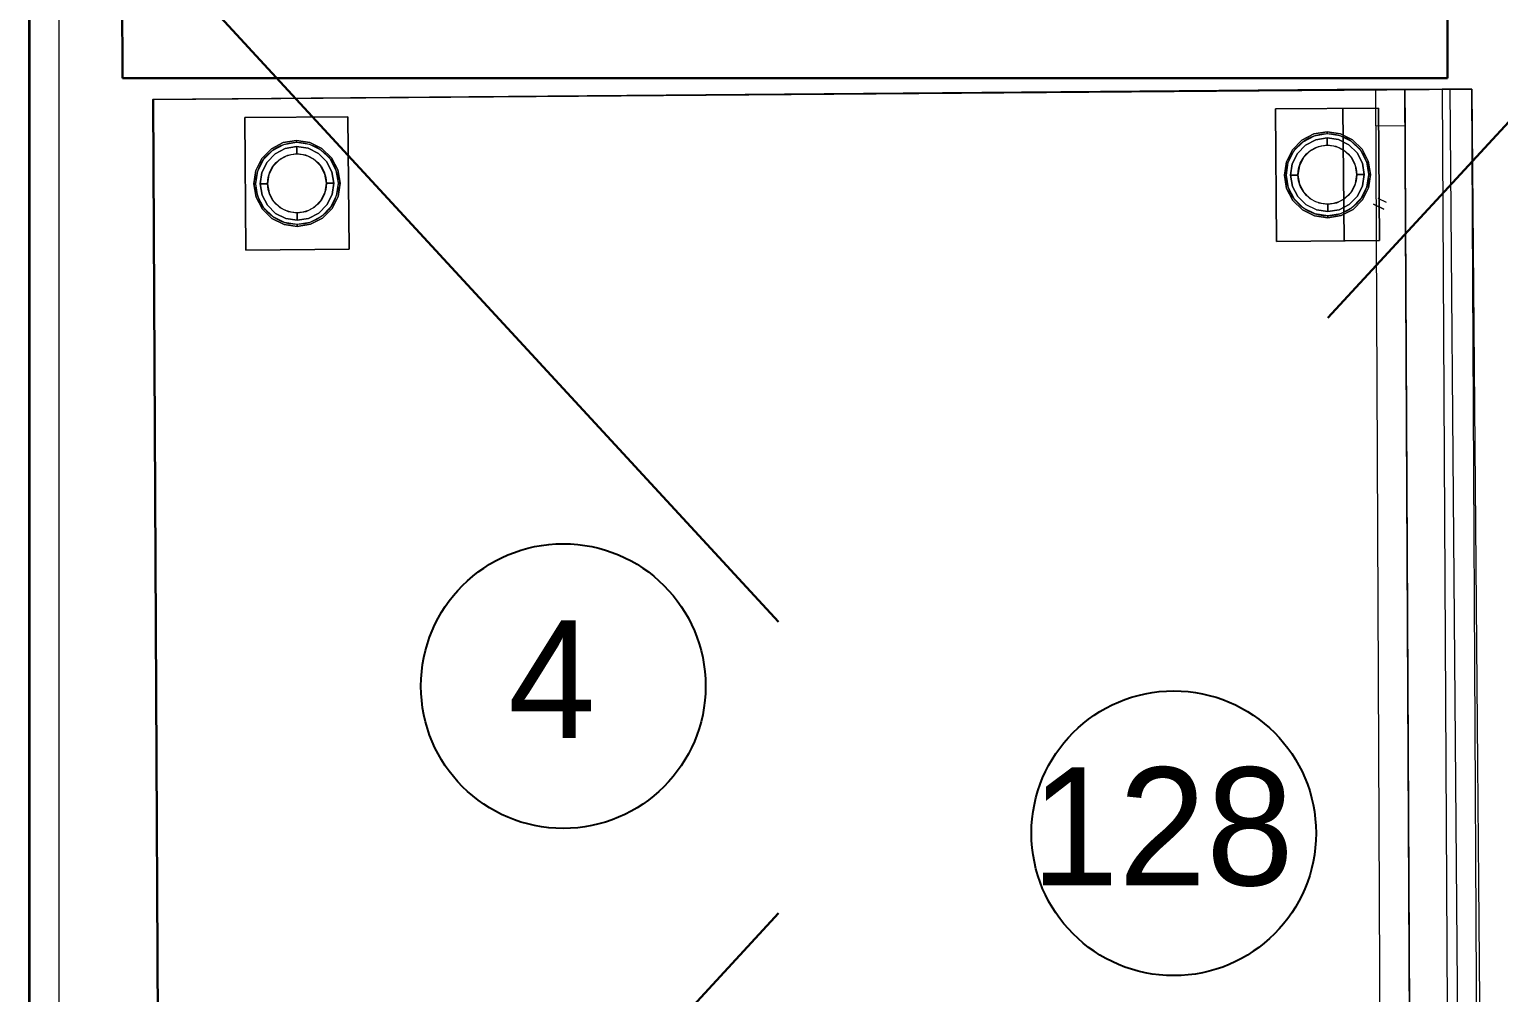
# Model space of a CAD drawing. Header units: millimetres. Extents: x -34838 to 729576, y -214038 to 121482.
# Drawn here: x 608970 to 609968, y -53577 to -52923 of the extents above; entities that cross this region are included whole.
import ezdxf

# ---------------------------------------------------------------- set-up
doc = ezdxf.new("R2010")
doc.units = ezdxf.units.MM
doc.header["$MEASUREMENT"] = 0
doc.linetypes.add('ШТРИХОВА 1_2', pattern=[1300, 750, -550])
for name, color, linetype, lineweight in [('S-Prof__Вентиляція', 106, 'Continuous', 30), ('S-Prof__Обладнання__Обладнання з нержавіючої сталі', 191, 'Continuous', 30), ('S-Prof__Обладнання__Теплове обладнання', 51, 'Continuous', 13), ('АБ _ 0 _ СТІНИ _ ЗОВНІШНІ .3D_Ном._пера__27', 7, 'Continuous', 35), ('АП _ ТЕП _ ЗОНИ ПРИМІЩЕНЬ .3D_Ном._пера__122', 255, 'Continuous', 0)]:
    doc.layers.add(name, color=color, linetype=linetype, lineweight=lineweight)

msp = doc.modelspace()

# ---------------------------------------------------------------- linework, layer by layer
at = {"color": 6}
msp.add_circle((609332.53, -53369.23), 96.64, dxfattribs=at)
at = {"color": 3}
msp.add_circle((609747.14, -53469.13), 96.64, dxfattribs=at)
msp.add_3dface([(609059.27, -53999.28, 1365), (609054.01, -52971.14, 1215), (609054.01, -52971.14, -565), (609059.27, -53999.28, -415)])
at = {"layer": 'S-Prof__Вентиляція', "color": 3, "linetype": 'ШТРИХОВА 1_2'}
for p, q in [((608969.96, -54074.5), (608969.96, -52774.5)), ((608969.96, -54074.5), (610169.96, -52774.5)), ((608969.96, -52774.5), (610169.96, -54074.5))]:
    msp.add_line(p, q, dxfattribs=at)
at = {"layer": 'S-Prof__Обладнання__Обладнання з нержавіючої сталі', "color": 1}
for p, q in [((609033.09, -52956.52, -565), (609029.96, -51285.2)), ((609929.96, -51285.2), (609933.09, -52956.52, -565)), ((609933.09, -52956.52, -565), (609033.09, -52956.52, -565))]:
    msp.add_line(p, q, dxfattribs=at)
at = {"layer": 'S-Prof__Обладнання__Теплове обладнання'}
for centre, radius in [((609151.68, -53028.04, -649), 27.91), ((609851.5, -53022.16, -649), 27.91), ((609851.5, -53022.16, -715), 20), ((609151.68, -53028.04, -715), 20)]:
    msp.add_circle(centre, radius, dxfattribs=at)
for points in [[(609054.01, -52971.14, -1849.99), (609949.63, -52963.99, 1215), (609858.1, -52964.38, -3629.99), (609054.01, -52971.14, -1849.99)], [(609054.01, -52971.14, -565), (609903.98, -52963.99, 1215), (609909.24, -53992.13, -415), (609059.27, -53999.28, -415)], [(609908.99, -53962.14, 869.99), (609888.99, -53962.3, 869.99), (609884.28, -52963.99, 1215), (609903.98, -52963.99, 1215)], [(609903.98, -52963.99, 1215), (609908.99, -53962.14, -415), (609908.99, -53962.14, 289.94), (609903.98, -52963.99, 1215)], [(609903.98, -52963.99, 1215), (609908.99, -53962.14, 1365), (609908.99, -53962.14, 905), (609903.98, -52963.99, 1215)], [(609929.36, -52963.99, 1215), (609934.88, -53961.92, 2649.99), (609954.88, -53961.75, 2649.99), (609949.63, -52963.99, 1215)], [(609958.02, -53960.03, 2764), (609943.02, -53960.16, 2764), (609934.85, -52964.05, 432.56), (609949.63, -52963.99, 1215)], [(609116.31, -52983.34, -567), (609116.31, -52983.34, -565), (609186.3, -52982.75, -565), (609186.3, -52982.75, -567)], [(609116.31, -52983.34, -565), (609117.06, -53073.34, -565), (609187.06, -53072.75, -565), (609186.3, -52982.75, -565)], [(609187.06, -53072.75, -567), (609117.06, -53073.34, -567), (609116.31, -52983.34, -567), (609186.3, -52982.75, -567)], [(609186.3, -52982.75, -565), (609187.06, -53072.75, -565), (609187.06, -53072.75, -567), (609186.3, -52982.75, -567)], [(609816.13, -52977.46, -565), (609816.88, -53067.45, -565), (609886.88, -53066.86, -565), (609886.12, -52976.87, -565)], [(609886.88, -53066.86, -567), (609816.88, -53067.45, -567), (609816.13, -52977.46, -567), (609886.12, -52976.87, -567)], [(609862.77, -53067.07, 717.99), (609862.77, -53067.07, 719.99), (609862.01, -52977.07, 719.99), (609862.01, -52977.07, 717.99)], [(609117.06, -53073.34, -567), (609117.06, -53073.34, -565), (609116.31, -52983.34, -565), (609116.31, -52983.34, -567)], [(609187.06, -53072.75, -565), (609117.06, -53073.34, -565), (609117.06, -53073.34, -567), (609187.06, -53072.75, -567)], [(609886.88, -53066.86, -565), (609816.88, -53067.45, -565), (609816.88, -53067.45, -567), (609886.88, -53066.86, -567)]]:
    msp.add_3dface(points, dxfattribs=at)
for points, invisible_edges in [([(609884.19, -52989.16, 1215), (609054.01, -52971.14, 1215), (609903.98, -52963.99, 1215), (609904.19, -52988.99, 1215)], 1), ([(609842.23, -52994.42, -644), (609842.65, -52995.69, -649), (609851.27, -52994.25, -649), (609851.26, -52992.91, -644)], 1), ([(609842.23, -52994.42, -567), (609842.23, -52994.42, -644), (609851.26, -52992.91, -644), (609851.26, -52992.91, -567)], 1), ([(609851.26, -52992.91, -644), (609851.27, -52994.25, -649), (609859.9, -52995.54, -649), (609860.31, -52994.27, -644)], 4), ([(609851.26, -52992.91, -567), (609851.26, -52992.91, -644), (609860.31, -52994.27, -644), (609860.31, -52994.27, -567)], 4), ([(609134.29, -53004.53, -644), (609135.09, -53005.6, -649), (609142.84, -53001.57, -649), (609142.41, -53000.3, -644)], 5), ([(609134.29, -53004.53, -567), (609134.29, -53004.53, -644), (609142.41, -53000.3, -644), (609142.41, -53000.3, -567)], 5), ([(609142.41, -53000.3, -644), (609142.84, -53001.57, -649), (609151.45, -53000.14, -649), (609151.44, -52998.8, -644)], 1), ([(609142.41, -53000.3, -567), (609142.41, -53000.3, -644), (609151.44, -52998.8, -644), (609151.44, -52998.8, -567)], 1), ([(609151.44, -52998.8, -644), (609151.45, -53000.14, -649), (609160.08, -53001.43, -649), (609160.49, -53000.15, -644)], 4), ([(609151.44, -52998.8, -567), (609151.44, -52998.8, -644), (609160.49, -53000.15, -644), (609160.49, -53000.15, -567)], 4), ([(609160.49, -53000.15, -644), (609160.08, -53001.43, -649), (609167.9, -53005.33, -649), (609168.68, -53004.24, -644)], 5), ([(609160.49, -53000.15, -567), (609160.49, -53000.15, -644), (609168.68, -53004.24, -644), (609168.68, -53004.24, -567)], 5), ([(609827.69, -53005.17, -644), (609828.79, -53005.95, -649), (609834.91, -52999.72, -649), (609834.11, -52998.64, -644)], 5), ([(609827.69, -53005.17, -567), (609827.69, -53005.17, -644), (609834.11, -52998.64, -644), (609834.11, -52998.64, -567)], 5), ([(609836.64, -53002.06, -649), (609836.64, -53002.06, -710), (609831.15, -53007.64, -710), (609831.15, -53007.64, -649)], 5), ([(609836.64, -53002.06, -710), (609837.51, -53003.24, -713.54), (609832.35, -53008.49, -713.54), (609831.15, -53007.64, -710)], 7), ([(609834.11, -52998.64, -644), (609834.91, -52999.72, -649), (609842.65, -52995.69, -649), (609842.23, -52994.42, -644)], 5), ([(609834.11, -52998.64, -567), (609834.11, -52998.64, -644), (609842.23, -52994.42, -644), (609842.23, -52994.42, -567)], 5), ([(609843.58, -52998.45, -649), (609843.58, -52998.45, -710), (609836.64, -53002.06, -710), (609836.64, -53002.06, -649)], 5), ([(609843.58, -52998.45, -710), (609844.04, -52999.84, -713.54), (609837.51, -53003.24, -713.54), (609836.64, -53002.06, -710)], 7), ([(609844.04, -52999.84, -713.54), (609845.16, -53003.19, -715), (609839.61, -53006.08, -715), (609837.51, -53003.24, -713.54)], 13), ([(609851.29, -52997.16, -649), (609851.29, -52997.16, -710), (609843.58, -52998.45, -710), (609843.58, -52998.45, -649)], 4), ([(609851.29, -52997.16, -710), (609851.3, -52998.63, -713.54), (609844.04, -52999.84, -713.54), (609843.58, -52998.45, -710)], 6), ([(609851.3, -52998.63, -713.54), (609851.33, -53002.16, -715), (609845.16, -53003.19, -715), (609844.04, -52999.84, -713.54)], 12), ([(609859.03, -52998.32, -649), (609859.03, -52998.32, -710), (609851.29, -52997.16, -710), (609851.29, -52997.16, -649)], 1), ([(609859.03, -52998.32, -710), (609858.59, -52999.72, -713.54), (609851.3, -52998.63, -713.54), (609851.29, -52997.16, -710)], 3), ([(609858.59, -52999.72, -713.54), (609857.52, -53003.09, -715), (609851.33, -53002.16, -715), (609851.3, -52998.63, -713.54)], 9), ([(609865.18, -53003, -713.54), (609863.12, -53005.88, -715), (609857.52, -53003.09, -715), (609858.59, -52999.72, -713.54)], 13), ([(609866.03, -53001.81, -710), (609865.18, -53003, -713.54), (609858.59, -52999.72, -713.54), (609859.03, -52998.32, -710)], 7), ([(609866.03, -53001.81, -649), (609866.03, -53001.81, -710), (609859.03, -52998.32, -710), (609859.03, -52998.32, -649)], 5), ([(609860.31, -52994.27, -644), (609859.9, -52995.54, -649), (609867.72, -52999.44, -649), (609868.5, -52998.35, -644)], 5), ([(609860.31, -52994.27, -567), (609860.31, -52994.27, -644), (609868.5, -52998.35, -644), (609868.5, -52998.35, -567)], 5), ([(609871.6, -53007.3, -710), (609870.43, -53008.17, -713.54), (609865.18, -53003, -713.54), (609866.03, -53001.81, -710)], 7), ([(609871.6, -53007.3, -649), (609871.6, -53007.3, -710), (609866.03, -53001.81, -710), (609866.03, -53001.81, -649)], 5), ([(609868.5, -52998.35, -644), (609867.72, -52999.44, -649), (609873.94, -53005.57, -649), (609875.02, -53004.77, -644)], 5), ([(609868.5, -52998.35, -567), (609868.5, -52998.35, -644), (609875.02, -53004.77, -644), (609875.02, -53004.77, -567)], 5), ([(609123.79, -53019.24, -644), (609125.07, -53019.64, -649), (609128.97, -53011.83, -649), (609127.88, -53011.05, -644)], 5), ([(609123.79, -53019.24, -567), (609123.79, -53019.24, -644), (609127.88, -53011.05, -644), (609127.88, -53011.05, -567)], 5), ([(609127.88, -53011.05, -644), (609128.97, -53011.83, -649), (609135.09, -53005.6, -649), (609134.29, -53004.53, -644)], 5), ([(609127.88, -53011.05, -567), (609127.88, -53011.05, -644), (609134.29, -53004.53, -644), (609134.29, -53004.53, -567)], 5), ([(609136.82, -53007.94, -649), (609136.82, -53007.94, -710), (609131.34, -53013.52, -710), (609131.34, -53013.52, -649)], 5), ([(609136.82, -53007.94, -710), (609137.69, -53009.12, -713.54), (609132.53, -53014.37, -713.54), (609131.34, -53013.52, -710)], 7), ([(609137.69, -53009.12, -713.54), (609139.79, -53011.96, -715), (609135.41, -53016.43, -715), (609132.53, -53014.37, -713.54)], 13), ([(609143.76, -53004.33, -649), (609143.76, -53004.33, -710), (609136.82, -53007.94, -710), (609136.82, -53007.94, -649)], 5), ([(609143.76, -53004.33, -710), (609144.22, -53005.72, -713.54), (609137.69, -53009.12, -713.54), (609136.82, -53007.94, -710)], 7), ([(609144.22, -53005.72, -713.54), (609145.34, -53009.08, -715), (609139.79, -53011.96, -715), (609137.69, -53009.12, -713.54)], 13), ([(609151.47, -53003.05, -649), (609151.47, -53003.05, -710), (609143.76, -53004.33, -710), (609143.76, -53004.33, -649)], 4), ([(609151.47, -53003.05, -710), (609151.49, -53004.51, -713.54), (609144.22, -53005.72, -713.54), (609143.76, -53004.33, -710)], 6), ([(609151.49, -53004.51, -713.54), (609151.52, -53008.05, -715), (609145.34, -53009.08, -715), (609144.22, -53005.72, -713.54)], 12), ([(609159.21, -53004.2, -649), (609159.21, -53004.2, -710), (609151.47, -53003.05, -710), (609151.47, -53003.05, -649)], 1), ([(609159.21, -53004.2, -710), (609158.77, -53005.6, -713.54), (609151.49, -53004.51, -713.54), (609151.47, -53003.05, -710)], 3), ([(609158.77, -53005.6, -713.54), (609157.7, -53008.97, -715), (609151.52, -53008.05, -715), (609151.49, -53004.51, -713.54)], 9), ([(609165.36, -53008.89, -713.54), (609163.3, -53011.77, -715), (609157.7, -53008.97, -715), (609158.77, -53005.6, -713.54)], 13), ([(609166.21, -53007.7, -710), (609165.36, -53008.89, -713.54), (609158.77, -53005.6, -713.54), (609159.21, -53004.2, -710)], 7), ([(609166.21, -53007.7, -649), (609166.21, -53007.7, -710), (609159.21, -53004.2, -710), (609159.21, -53004.2, -649)], 5), ([(609170.61, -53014.05, -713.54), (609167.76, -53016.15, -715), (609163.3, -53011.77, -715), (609165.36, -53008.89, -713.54)], 13), ([(609171.78, -53013.18, -710), (609170.61, -53014.05, -713.54), (609165.36, -53008.89, -713.54), (609166.21, -53007.7, -710)], 7), ([(609171.78, -53013.18, -649), (609171.78, -53013.18, -710), (609166.21, -53007.7, -710), (609166.21, -53007.7, -649)], 5), ([(609168.68, -53004.24, -644), (609167.9, -53005.33, -649), (609174.12, -53011.45, -649), (609175.2, -53010.65, -644)], 5), ([(609168.68, -53004.24, -567), (609168.68, -53004.24, -644), (609175.2, -53010.65, -644), (609175.2, -53010.65, -567)], 5), ([(609175.2, -53010.65, -644), (609174.12, -53011.45, -649), (609178.15, -53019.2, -649), (609179.43, -53018.77, -644)], 5), ([(609175.2, -53010.65, -567), (609175.2, -53010.65, -644), (609179.43, -53018.77, -644), (609179.43, -53018.77, -567)], 5), ([(609823.61, -53013.36, -644), (609824.89, -53013.76, -649), (609828.79, -53005.95, -649), (609827.69, -53005.17, -644)], 5), ([(609823.61, -53013.36, -567), (609823.61, -53013.36, -644), (609827.69, -53005.17, -644), (609827.69, -53005.17, -567)], 5), ([(609831.15, -53007.64, -649), (609831.15, -53007.64, -710), (609827.66, -53014.64, -710), (609827.66, -53014.64, -649)], 5), ([(609831.15, -53007.64, -710), (609832.35, -53008.49, -713.54), (609829.06, -53015.08, -713.54), (609827.66, -53014.64, -710)], 7), ([(609832.35, -53008.49, -713.54), (609835.22, -53010.54, -715), (609832.43, -53016.14, -715), (609829.06, -53015.08, -713.54)], 13), ([(609837.51, -53003.24, -713.54), (609839.61, -53006.08, -715), (609835.22, -53010.54, -715), (609832.35, -53008.49, -713.54)], 13), ([(609870.43, -53008.17, -713.54), (609867.58, -53010.27, -715), (609863.12, -53005.88, -715), (609865.18, -53003, -713.54)], 13), ([(609873.82, -53014.7, -713.54), (609870.47, -53015.82, -715), (609867.58, -53010.27, -715), (609870.43, -53008.17, -713.54)], 13), ([(609875.21, -53014.24, -710), (609873.82, -53014.7, -713.54), (609870.43, -53008.17, -713.54), (609871.6, -53007.3, -710)], 7), ([(609875.21, -53014.24, -649), (609875.21, -53014.24, -710), (609871.6, -53007.3, -710), (609871.6, -53007.3, -649)], 5), ([(609875.02, -53004.77, -644), (609873.94, -53005.57, -649), (609877.97, -53013.31, -649), (609879.24, -53012.89, -644)], 5), ([(609875.02, -53004.77, -567), (609875.02, -53004.77, -644), (609879.24, -53012.89, -644), (609879.24, -53012.89, -567)], 5), ([(609879.24, -53012.89, -644), (609877.97, -53013.31, -649), (609879.41, -53021.93, -649), (609880.75, -53021.91, -644)], 1), ([(609879.24, -53012.89, -567), (609879.24, -53012.89, -644), (609880.75, -53021.91, -644), (609880.75, -53021.91, -567)], 1), ([(609122.43, -53028.29, -644), (609123.77, -53028.28, -649), (609125.07, -53019.64, -649), (609123.79, -53019.24, -644)], 4), ([(609122.43, -53028.29, -567), (609122.43, -53028.29, -644), (609123.79, -53019.24, -644), (609123.79, -53019.24, -567)], 4), ([(609127.84, -53020.52, -649), (609127.84, -53020.52, -710), (609126.68, -53028.26, -710), (609126.68, -53028.26, -649)], 1), ([(609127.84, -53020.52, -710), (609129.24, -53020.96, -713.54), (609128.15, -53028.24, -713.54), (609126.68, -53028.26, -710)], 3), ([(609131.34, -53013.52, -649), (609131.34, -53013.52, -710), (609127.84, -53020.52, -710), (609127.84, -53020.52, -649)], 5), ([(609131.34, -53013.52, -710), (609132.53, -53014.37, -713.54), (609129.24, -53020.96, -713.54), (609127.84, -53020.52, -710)], 7), ([(609129.24, -53020.96, -713.54), (609132.61, -53022.02, -715), (609131.68, -53028.21, -715), (609128.15, -53028.24, -713.54)], 9), ([(609132.53, -53014.37, -713.54), (609135.41, -53016.43, -715), (609132.61, -53022.02, -715), (609129.24, -53020.96, -713.54)], 13), ([(609174.01, -53020.58, -713.54), (609170.65, -53021.7, -715), (609167.76, -53016.15, -715), (609170.61, -53014.05, -713.54)], 13), ([(609175.39, -53020.12, -710), (609174.01, -53020.58, -713.54), (609170.61, -53014.05, -713.54), (609171.78, -53013.18, -710)], 7), ([(609175.22, -53027.85, -713.54), (609171.68, -53027.88, -715), (609170.65, -53021.7, -715), (609174.01, -53020.58, -713.54)], 12), ([(609175.39, -53020.12, -649), (609175.39, -53020.12, -710), (609171.78, -53013.18, -710), (609171.78, -53013.18, -649)], 5), ([(609176.68, -53027.83, -710), (609175.22, -53027.85, -713.54), (609174.01, -53020.58, -713.54), (609175.39, -53020.12, -710)], 6), ([(609176.68, -53027.83, -649), (609176.68, -53027.83, -710), (609175.39, -53020.12, -710), (609175.39, -53020.12, -649)], 4), ([(609179.43, -53018.77, -644), (609178.15, -53019.2, -649), (609179.59, -53027.81, -649), (609180.93, -53027.8, -644)], 1), ([(609179.43, -53018.77, -567), (609179.43, -53018.77, -644), (609180.93, -53027.8, -644), (609180.93, -53027.8, -567)], 1), ([(609822.25, -53022.41, -644), (609823.59, -53022.4, -649), (609824.89, -53013.76, -649), (609823.61, -53013.36, -644)], 4), ([(609822.25, -53022.41, -567), (609822.25, -53022.41, -644), (609823.61, -53013.36, -644), (609823.61, -53013.36, -567)], 4), ([(609823.76, -53031.43, -644), (609825.03, -53031.01, -649), (609823.59, -53022.4, -649), (609822.25, -53022.41, -644)], 1), ([(609823.76, -53031.43, -567), (609823.76, -53031.43, -644), (609822.25, -53022.41, -644), (609822.25, -53022.41, -567)], 1), ([(609827.66, -53014.64, -649), (609827.66, -53014.64, -710), (609826.5, -53022.37, -710), (609826.5, -53022.37, -649)], 1), ([(609827.66, -53014.64, -710), (609829.06, -53015.08, -713.54), (609827.97, -53022.36, -713.54), (609826.5, -53022.37, -710)], 3), ([(609826.5, -53022.37, -710), (609827.97, -53022.36, -713.54), (609829.18, -53029.62, -713.54), (609827.79, -53030.09, -710)], 6), ([(609826.5, -53022.37, -649), (609826.5, -53022.37, -710), (609827.79, -53030.09, -710), (609827.79, -53030.09, -649)], 4), ([(609829.06, -53015.08, -713.54), (609832.43, -53016.14, -715), (609831.5, -53022.33, -715), (609827.97, -53022.36, -713.54)], 9), ([(609827.97, -53022.36, -713.54), (609831.5, -53022.33, -715), (609832.53, -53028.5, -715), (609829.18, -53029.62, -713.54)], 12), ([(609875.04, -53021.96, -713.54), (609871.5, -53021.99, -715), (609870.47, -53015.82, -715), (609873.82, -53014.7, -713.54)], 12), ([(609873.95, -53029.24, -713.54), (609870.57, -53028.18, -715), (609871.5, -53021.99, -715), (609875.04, -53021.96, -713.54)], 9), ([(609876.5, -53021.95, -710), (609875.04, -53021.96, -713.54), (609873.82, -53014.7, -713.54), (609875.21, -53014.24, -710)], 6), ([(609875.34, -53029.69, -710), (609873.95, -53029.24, -713.54), (609875.04, -53021.96, -713.54), (609876.5, -53021.95, -710)], 3), ([(609876.5, -53021.95, -649), (609876.5, -53021.95, -710), (609875.21, -53014.24, -710), (609875.21, -53014.24, -649)], 4), ([(609875.34, -53029.69, -649), (609875.34, -53029.69, -710), (609876.5, -53021.95, -710), (609876.5, -53021.95, -649)], 1), ([(609880.75, -53021.91, -644), (609879.41, -53021.93, -649), (609878.12, -53030.56, -649), (609879.4, -53030.96, -644)], 4), ([(609880.75, -53021.91, -567), (609880.75, -53021.91, -644), (609879.4, -53030.96, -644), (609879.4, -53030.96, -567)], 4), ([(609123.94, -53037.32, -644), (609125.21, -53036.89, -649), (609123.77, -53028.28, -649), (609122.43, -53028.29, -644)], 1), ([(609123.94, -53037.32, -567), (609123.94, -53037.32, -644), (609122.43, -53028.29, -644), (609122.43, -53028.29, -567)], 1), ([(609126.68, -53028.26, -710), (609128.15, -53028.24, -713.54), (609129.36, -53035.51, -713.54), (609127.97, -53035.97, -710)], 6), ([(609126.68, -53028.26, -649), (609126.68, -53028.26, -710), (609127.97, -53035.97, -710), (609127.97, -53035.97, -649)], 4), ([(609128.15, -53028.24, -713.54), (609131.68, -53028.21, -715), (609132.72, -53034.39, -715), (609129.36, -53035.51, -713.54)], 12), ([(609174.13, -53035.13, -713.54), (609170.76, -53034.07, -715), (609171.68, -53027.88, -715), (609175.22, -53027.85, -713.54)], 9), ([(609175.52, -53035.57, -710), (609174.13, -53035.13, -713.54), (609175.22, -53027.85, -713.54), (609176.68, -53027.83, -710)], 3), ([(609175.52, -53035.57, -649), (609175.52, -53035.57, -710), (609176.68, -53027.83, -710), (609176.68, -53027.83, -649)], 1), ([(609180.93, -53027.8, -644), (609179.59, -53027.81, -649), (609178.3, -53036.45, -649), (609179.58, -53036.85, -644)], 4), ([(609180.93, -53027.8, -567), (609180.93, -53027.8, -644), (609179.58, -53036.85, -644), (609179.58, -53036.85, -567)], 4), ([(609827.98, -53039.55, -644), (609829.06, -53038.75, -649), (609825.03, -53031.01, -649), (609823.76, -53031.43, -644)], 5), ([(609827.98, -53039.55, -567), (609827.98, -53039.55, -644), (609823.76, -53031.43, -644), (609823.76, -53031.43, -567)], 5), ([(609827.79, -53030.09, -710), (609829.18, -53029.62, -713.54), (609832.58, -53036.15, -713.54), (609831.4, -53037.02, -710)], 7), ([(609827.79, -53030.09, -649), (609827.79, -53030.09, -710), (609831.4, -53037.02, -710), (609831.4, -53037.02, -649)], 5), ([(609829.18, -53029.62, -713.54), (609832.53, -53028.5, -715), (609835.42, -53034.05, -715), (609832.58, -53036.15, -713.54)], 13), ([(609870.66, -53035.83, -713.54), (609867.78, -53033.78, -715), (609870.57, -53028.18, -715), (609873.95, -53029.24, -713.54)], 13), ([(609871.85, -53036.68, -710), (609870.66, -53035.83, -713.54), (609873.95, -53029.24, -713.54), (609875.34, -53029.69, -710)], 7), ([(609871.85, -53036.68, -649), (609871.85, -53036.68, -710), (609875.34, -53029.69, -710), (609875.34, -53029.69, -649)], 5), ([(609879.4, -53030.96, -644), (609878.12, -53030.56, -649), (609874.22, -53038.38, -649), (609875.31, -53039.15, -644)], 5), ([(609879.4, -53030.96, -567), (609879.4, -53030.96, -644), (609875.31, -53039.15, -644), (609875.31, -53039.15, -567)], 5), ([(609128.17, -53045.44, -644), (609129.24, -53044.64, -649), (609125.21, -53036.89, -649), (609123.94, -53037.32, -644)], 5), ([(609128.17, -53045.44, -567), (609128.17, -53045.44, -644), (609123.94, -53037.32, -644), (609123.94, -53037.32, -567)], 5), ([(609127.97, -53035.97, -710), (609129.36, -53035.51, -713.54), (609132.76, -53042.04, -713.54), (609131.58, -53042.91, -710)], 7), ([(609127.97, -53035.97, -649), (609127.97, -53035.97, -710), (609131.58, -53042.91, -710), (609131.58, -53042.91, -649)], 5), ([(609129.36, -53035.51, -713.54), (609132.72, -53034.39, -715), (609135.6, -53039.94, -715), (609132.76, -53042.04, -713.54)], 13), ([(609131.58, -53042.91, -710), (609132.76, -53042.04, -713.54), (609138.01, -53047.2, -713.54), (609137.16, -53048.39, -710)], 7), ([(609132.76, -53042.04, -713.54), (609135.6, -53039.94, -715), (609140.06, -53044.32, -715), (609138.01, -53047.2, -713.54)], 13), ([(609165.68, -53046.97, -713.54), (609163.58, -53044.13, -715), (609167.96, -53039.66, -715), (609170.84, -53041.72, -713.54)], 13), ([(609166.55, -53048.15, -710), (609165.68, -53046.97, -713.54), (609170.84, -53041.72, -713.54), (609172.03, -53042.57, -710)], 7), ([(609166.55, -53048.15, -649), (609166.55, -53048.15, -710), (609172.03, -53042.57, -710), (609172.03, -53042.57, -649)], 5), ([(609170.84, -53041.72, -713.54), (609167.96, -53039.66, -715), (609170.76, -53034.07, -715), (609174.13, -53035.13, -713.54)], 13), ([(609172.03, -53042.57, -710), (609170.84, -53041.72, -713.54), (609174.13, -53035.13, -713.54), (609175.52, -53035.57, -710)], 7), ([(609172.03, -53042.57, -649), (609172.03, -53042.57, -710), (609175.52, -53035.57, -710), (609175.52, -53035.57, -649)], 5), ([(609179.58, -53036.85, -644), (609178.3, -53036.45, -649), (609174.4, -53044.26, -649), (609175.49, -53045.04, -644)], 5), ([(609179.58, -53036.85, -567), (609179.58, -53036.85, -644), (609175.49, -53045.04, -644), (609175.49, -53045.04, -567)], 5), ([(609834.51, -53045.97, -644), (609835.29, -53044.88, -649), (609829.06, -53038.75, -649), (609827.98, -53039.55, -644)], 5), ([(609834.51, -53045.97, -567), (609834.51, -53045.97, -644), (609827.98, -53039.55, -644), (609827.98, -53039.55, -567)], 5), ([(609831.4, -53037.02, -710), (609832.58, -53036.15, -713.54), (609837.83, -53041.32, -713.54), (609836.98, -53042.51, -710)], 7), ([(609831.4, -53037.02, -649), (609831.4, -53037.02, -710), (609836.98, -53042.51, -710), (609836.98, -53042.51, -649)], 5), ([(609832.58, -53036.15, -713.54), (609835.42, -53034.05, -715), (609839.88, -53038.44, -715), (609837.83, -53041.32, -713.54)], 13), ([(609836.98, -53042.51, -710), (609837.83, -53041.32, -713.54), (609844.42, -53044.6, -713.54), (609843.98, -53046, -710)], 7), ([(609844.42, -53044.6, -713.54), (609845.48, -53041.23, -715), (609851.67, -53042.16, -715), (609851.7, -53045.7, -713.54)], 9), ([(609851.7, -53045.7, -713.54), (609851.67, -53042.16, -715), (609857.84, -53041.13, -715), (609858.96, -53044.48, -713.54)], 12), ([(609858.96, -53044.48, -713.54), (609857.84, -53041.13, -715), (609863.39, -53038.24, -715), (609865.5, -53041.08, -713.54)], 13), ([(609859.43, -53045.87, -710), (609858.96, -53044.48, -713.54), (609865.5, -53041.08, -713.54), (609866.37, -53042.26, -710)], 7), ([(609859.43, -53045.87, -649), (609859.43, -53045.87, -710), (609866.37, -53042.26, -710), (609866.37, -53042.26, -649)], 5), ([(609865.5, -53041.08, -713.54), (609863.39, -53038.24, -715), (609867.78, -53033.78, -715), (609870.66, -53035.83, -713.54)], 13), ([(609866.37, -53042.26, -710), (609865.5, -53041.08, -713.54), (609870.66, -53035.83, -713.54), (609871.85, -53036.68, -710)], 7), ([(609866.37, -53042.26, -649), (609866.37, -53042.26, -710), (609871.85, -53036.68, -710), (609871.85, -53036.68, -649)], 5), ([(609875.31, -53039.15, -644), (609874.22, -53038.38, -649), (609868.1, -53044.6, -649), (609868.89, -53045.68, -644)], 5), ([(609875.31, -53039.15, -567), (609875.31, -53039.15, -644), (609868.89, -53045.68, -644), (609868.89, -53045.68, -567)], 5), ([(609882.86, -53042.12, 635.99), (609882.86, -53042.12, 574.99), (609889.86, -53045.62, 574.99), (609889.86, -53045.62, 635.99)], 5), ([(609883.71, -53040.93, 571.45), (609885.77, -53038.05, 569.99), (609891.37, -53040.85, 569.99), (609890.3, -53044.22, 571.45)], 13), ([(609134.69, -53051.85, -644), (609135.47, -53050.76, -649), (609129.24, -53044.64, -649), (609128.17, -53045.44, -644)], 5), ([(609134.69, -53051.85, -567), (609134.69, -53051.85, -644), (609128.17, -53045.44, -644), (609128.17, -53045.44, -567)], 5), ([(609131.58, -53042.91, -649), (609131.58, -53042.91, -710), (609137.16, -53048.39, -710), (609137.16, -53048.39, -649)], 5), ([(609142.88, -53055.94, -644), (609143.28, -53054.66, -649), (609135.47, -53050.76, -649), (609134.69, -53051.85, -644)], 5), ([(609142.88, -53055.94, -567), (609142.88, -53055.94, -644), (609134.69, -53051.85, -644), (609134.69, -53051.85, -567)], 5), ([(609137.16, -53048.39, -710), (609138.01, -53047.2, -713.54), (609144.6, -53050.49, -713.54), (609144.16, -53051.89, -710)], 7), ([(609137.16, -53048.39, -649), (609137.16, -53048.39, -710), (609144.16, -53051.89, -710), (609144.16, -53051.89, -649)], 5), ([(609138.01, -53047.2, -713.54), (609140.06, -53044.32, -715), (609145.66, -53047.12, -715), (609144.6, -53050.49, -713.54)], 13), ([(609144.16, -53051.89, -710), (609144.6, -53050.49, -713.54), (609151.88, -53051.58, -713.54), (609151.89, -53053.04, -710)], 3), ([(609144.16, -53051.89, -649), (609144.16, -53051.89, -710), (609151.89, -53053.04, -710), (609151.89, -53053.04, -649)], 1), ([(609144.6, -53050.49, -713.54), (609145.66, -53047.12, -715), (609151.85, -53048.04, -715), (609151.88, -53051.58, -713.54)], 9), ([(609151.88, -53051.58, -713.54), (609151.85, -53048.04, -715), (609158.02, -53047.01, -715), (609159.14, -53050.37, -713.54)], 12), ([(609151.89, -53053.04, -710), (609151.88, -53051.58, -713.54), (609159.14, -53050.37, -713.54), (609159.61, -53051.76, -710)], 6), ([(609151.89, -53053.04, -649), (609151.89, -53053.04, -710), (609159.61, -53051.76, -710), (609159.61, -53051.76, -649)], 4), ([(609159.14, -53050.37, -713.54), (609158.02, -53047.01, -715), (609163.58, -53044.13, -715), (609165.68, -53046.97, -713.54)], 13), ([(609159.61, -53051.76, -710), (609159.14, -53050.37, -713.54), (609165.68, -53046.97, -713.54), (609166.55, -53048.15, -710)], 7), ([(609159.61, -53051.76, -649), (609159.61, -53051.76, -710), (609166.55, -53048.15, -710), (609166.55, -53048.15, -649)], 5), ([(609169.07, -53051.56, -644), (609168.28, -53050.49, -649), (609160.53, -53054.52, -649), (609160.96, -53055.79, -644)], 5), ([(609169.07, -53051.56, -567), (609169.07, -53051.56, -644), (609160.96, -53055.79, -644), (609160.96, -53055.79, -567)], 5), ([(609175.49, -53045.04, -644), (609174.4, -53044.26, -649), (609168.28, -53050.49, -649), (609169.07, -53051.56, -644)], 5), ([(609175.49, -53045.04, -567), (609175.49, -53045.04, -644), (609169.07, -53051.56, -644), (609169.07, -53051.56, -567)], 5), ([(609842.7, -53050.05, -644), (609843.1, -53048.78, -649), (609835.29, -53044.88, -649), (609834.51, -53045.97, -644)], 5), ([(609842.7, -53050.05, -567), (609842.7, -53050.05, -644), (609834.51, -53045.97, -644), (609834.51, -53045.97, -567)], 5), ([(609851.75, -53051.41, -644), (609851.74, -53050.07, -649), (609843.1, -53048.78, -649), (609842.7, -53050.05, -644)], 4), ([(609851.75, -53051.41, -567), (609851.75, -53051.41, -644), (609842.7, -53050.05, -644), (609842.7, -53050.05, -567)], 4), ([(609843.98, -53046, -710), (609844.42, -53044.6, -713.54), (609851.7, -53045.7, -713.54), (609851.71, -53047.16, -710)], 3), ([(609843.98, -53046, -649), (609843.98, -53046, -710), (609851.71, -53047.16, -710), (609851.71, -53047.16, -649)], 1), ([(609851.71, -53047.16, -710), (609851.7, -53045.7, -713.54), (609858.96, -53044.48, -713.54), (609859.43, -53045.87, -710)], 6), ([(609851.71, -53047.16, -649), (609851.71, -53047.16, -710), (609859.43, -53045.87, -710), (609859.43, -53045.87, -649)], 4), ([(609860.77, -53049.9, -644), (609860.35, -53048.63, -649), (609851.74, -53050.07, -649), (609851.75, -53051.41, -644)], 1), ([(609860.77, -53049.9, -567), (609860.77, -53049.9, -644), (609851.75, -53051.41, -644), (609851.75, -53051.41, -567)], 1), ([(609868.89, -53045.68, -644), (609868.1, -53044.6, -649), (609860.35, -53048.63, -649), (609860.77, -53049.9, -644)], 5), ([(609868.89, -53045.68, -567), (609868.89, -53045.68, -644), (609860.77, -53049.9, -644), (609860.77, -53049.9, -567)], 5), ([(609151.93, -53057.29, -644), (609151.92, -53055.95, -649), (609143.28, -53054.66, -649), (609142.88, -53055.94, -644)], 4), ([(609151.93, -53057.29, -567), (609151.93, -53057.29, -644), (609142.88, -53055.94, -644), (609142.88, -53055.94, -567)], 4), ([(609160.96, -53055.79, -644), (609160.53, -53054.52, -649), (609151.92, -53055.95, -649), (609151.93, -53057.29, -644)], 1), ([(609160.96, -53055.79, -567), (609160.96, -53055.79, -644), (609151.93, -53057.29, -644), (609151.93, -53057.29, -567)], 1)]:
    msp.add_3dface(points, dxfattribs=dict(at, invisible_edges=invisible_edges))
at = {"layer": 'АБ _ 0 _ СТІНИ _ ЗОВНІШНІ .3D_Ном._пера__27', "color": 7, "linetype": 'Continuous', "lineweight": 35}
msp.add_line((608969.96, -54074.5), (608969.96, -51293.22), dxfattribs=at)
at = {"layer": 'АП _ ТЕП _ ЗОНИ ПРИМІЩЕНЬ .3D_Ном._пера__122', "color": 255, "linetype": 'Continuous', "lineweight": 0}
msp.add_line((608989.96, -51273.22), (608989.96, -54054.5), dxfattribs=at)

# ---------------------------------------------------------------- texts
at = {"color": 6, "insert": (609097.21, -53324.56), "char_height": 80, "attachment_point": 1}
msp.add_mtext_dynamic_manual_height_columns('\\pxqc;4', width=455.1365, gutter_width=12.5, heights=[0], dxfattribs=at)
at = {"color": 3, "insert": (609511.82, -53424.46), "char_height": 80, "attachment_point": 1}
msp.add_mtext_dynamic_manual_height_columns('\\pxqc;128', width=455.1365, gutter_width=12.5, heights=[44.67], dxfattribs=at)

doc.saveas('drawing.dxf')
